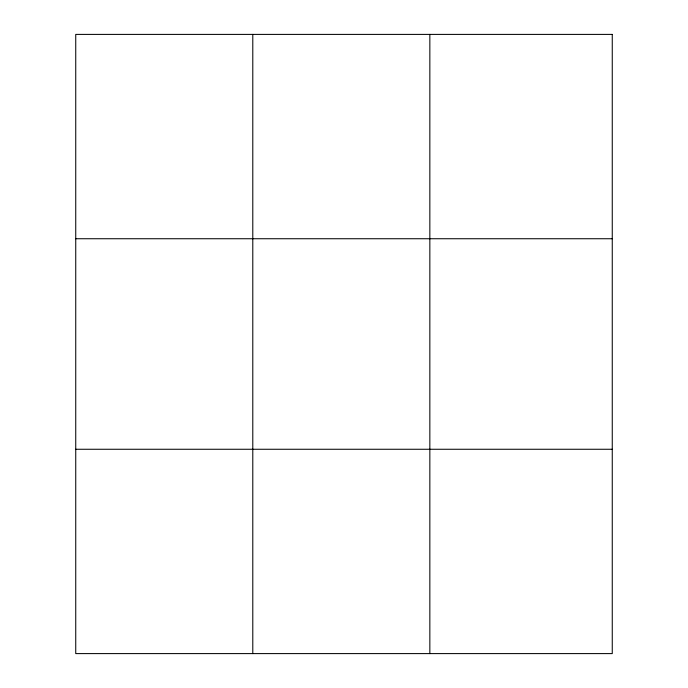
<?xml version="1.0" encoding="UTF-8"?>
<svg xmlns="http://www.w3.org/2000/svg" width="688" height="688" viewBox="0 0 688 688"><rect width="100%" height="100%" fill="white"/><g stroke="black" fill="none" stroke-linecap="round" stroke-linejoin="round"><path stroke-width="1.03" d="M252.788 653.6L252.788 34.4M429.845 653.6L429.845 34.4M75.74 238.736L612.26 238.736M75.74 449.264L612.26 449.264M612.26 34.4L612.26 653.6L75.74 653.6L75.74 34.4L612.26 34.4"/></g></svg>
